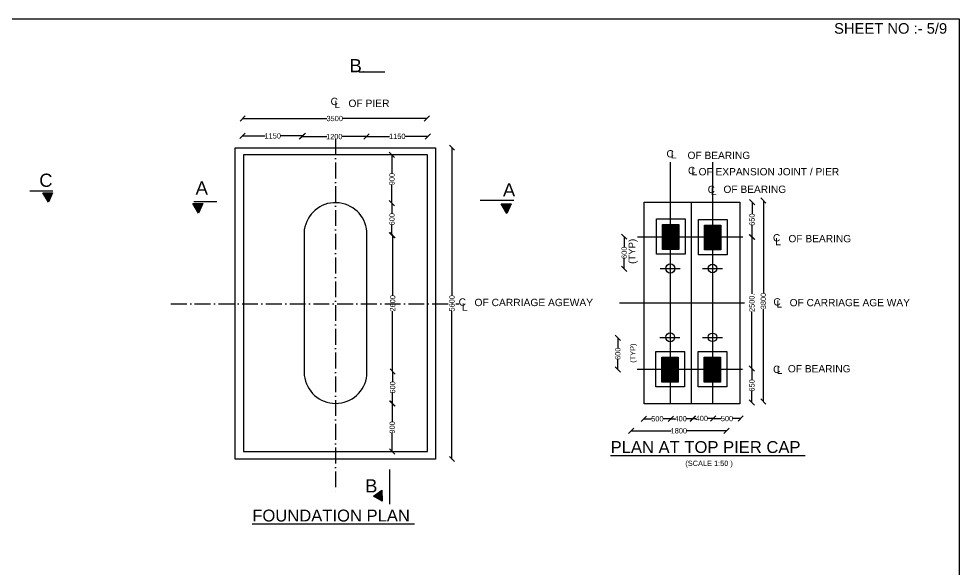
# Model space of a CAD drawing. Header units: millimetres. Extents: x 5124 to 2668651, y 2311 to 44569263.
# Drawn here: x 2650744 to 2668561, y 44558856 to 44569263 of the extents above; entities that cross this region are included whole.
import ezdxf

# ---------------------------------------------------------------- set-up
doc = ezdxf.new("R2010")
doc.units = ezdxf.units.MM
doc.header["$MEASUREMENT"] = 0
doc.linetypes.add('ACAD_ISO10W100', pattern=[18, 12, -3, 0, -3])
for name, color, linetype in [('DIMENSION', 7, 'Continuous'), ('DRAWING', 2, 'Continuous'), ('TEXT', 7, 'Continuous')]:
    doc.layers.add(name, color=color, linetype=linetype)
doc.styles.get("Standard").update_dxf_attribs({"font": 'arial.ttf', "height": 100})
doc.dimstyles.get("Standard").update_dxf_attribs({"dimtxt": 500, "dimasz": 100, "dimexe": 0.18, "dimexo": 0.0625, "dimgap": 0.09, "dimtad": 0, "dimdec": 0, "dimzin": 0, "dimdsep": 46, "dimtxsty": 'Standard', "dimblk": 'OBLIQUE', "dimcen": 0.09, "dimse1": 1, "dimse2": 1, "dimadec": 0, "dimazin": 0, "dimtfac": 1, "dimtdec": 0, "dimtofl": 0, "dimtmove": 0, "dimatfit": 3, "dimfxl": 1, "dimtolj": 1, "dimtzin": 0, "dimarcsym": 0})

# ---------------------------------------------------------------- blocks, each defined once
blk = doc.blocks.new('_Oblique')
at = {"color": 0, "linetype": 'ByBlock', "lineweight": -2}
blk.add_line((-0.5, -0.5), (0.5, 0.5), dxfattribs=at)
blk = doc.blocks.new('*D4')
at = {"layer": 'Defpoints', "color": 0, "transparency": 16777216}
for p in [(2664169, 44565788), (2664169, 44565130), (2664636, 44565130)]:
    blk.add_point(p, dxfattribs=at)
at = {"layer": 'TEXT', "color": 0, "lineweight": -2, "transparency": 16777216}
for p, q in [((2664636, 44565788), (2664636, 44565570)), ((2664636, 44565130), (2664636, 44565349))]:
    blk.add_line(p, q, dxfattribs=at)
at = {"layer": 'TEXT', "color": 0, "lineweight": -2, "transparency": 16777216, "xscale": 100, "yscale": 100, "zscale": 100}
for p, rotation in [((2664636, 44565788), 90), ((2664636, 44565130), 270)]:
    blk.add_blockref('_Oblique', p, dxfattribs=dict(at, rotation=rotation))
at = {"layer": 'TEXT', "color": 0, "transparency": 16777216, "insert": (2664636, 44565459), "char_height": 100, "attachment_point": 5, "rotation": 90}
blk.add_mtext('\\A1;650', dxfattribs=at)
blk = doc.blocks.new('*D5')
at = {"layer": 'Defpoints', "color": 0, "transparency": 16777216}
for p in [(2664634, 44565130), (2664634, 44562640), (2664634, 44562640)]:
    blk.add_point(p, dxfattribs=at)
at = {"layer": 'TEXT', "color": 0, "lineweight": -2, "transparency": 16777216}
for p, q in [((2664634, 44565130), (2664634, 44564052)), ((2664634, 44562640), (2664634, 44563718))]:
    blk.add_line(p, q, dxfattribs=at)
at = {"layer": 'TEXT', "color": 0, "lineweight": -2, "transparency": 16777216, "xscale": 100, "yscale": 100, "zscale": 100}
for p, rotation in [((2664634, 44565130), 90), ((2664634, 44562640), 270)]:
    blk.add_blockref('_Oblique', p, dxfattribs=dict(at, rotation=rotation))
at = {"layer": 'TEXT', "color": 0, "transparency": 16777216, "insert": (2664634, 44563885), "char_height": 100, "attachment_point": 5, "rotation": 90}
blk.add_mtext('\\A1;2500.', dxfattribs=at)
blk = doc.blocks.new('*D6')
at = {"layer": 'Defpoints', "color": 0, "transparency": 16777216}
for p in [(2664634, 44562640), (2664634, 44561996), (2664634, 44561996)]:
    blk.add_point(p, dxfattribs=at)
at = {"layer": 'TEXT', "color": 0, "lineweight": -2, "transparency": 16777216}
for p, q in [((2664634, 44562640), (2664634, 44562428)), ((2664634, 44561996), (2664634, 44562207))]:
    blk.add_line(p, q, dxfattribs=at)
at = {"layer": 'TEXT', "color": 0, "lineweight": -2, "transparency": 16777216, "xscale": 100, "yscale": 100, "zscale": 100}
for p, rotation in [((2664634, 44562640), 90), ((2664634, 44561996), 270)]:
    blk.add_blockref('_Oblique', p, dxfattribs=dict(at, rotation=rotation))
at = {"layer": 'TEXT', "color": 0, "transparency": 16777216, "insert": (2664634, 44562318), "char_height": 100, "attachment_point": 5, "rotation": 90}
blk.add_mtext('\\A1;650', dxfattribs=at)
blk = doc.blocks.new('*D7')
at = {"layer": 'Defpoints', "color": 0, "transparency": 16777216}
for p in [(2664620, 44565822), (2664850, 44565822), (2664620, 44562013)]:
    blk.add_point(p, dxfattribs=at)
at = {"layer": 'TEXT', "color": 0, "lineweight": -2, "transparency": 16777216}
for p, q in [((2664850, 44565822), (2664850, 44564066)), ((2664850, 44562013), (2664850, 44563768))]:
    blk.add_line(p, q, dxfattribs=at)
at = {"layer": 'TEXT', "color": 0, "lineweight": -2, "transparency": 16777216, "xscale": 100, "yscale": 100, "zscale": 100}
for p, rotation in [((2664850, 44565822), 90), ((2664850, 44562013), 270)]:
    blk.add_blockref('_Oblique', p, dxfattribs=dict(at, rotation=rotation))
at = {"layer": 'TEXT', "color": 0, "transparency": 16777216, "insert": (2664850, 44563917), "char_height": 100, "attachment_point": 5, "rotation": 90}
blk.add_mtext('\\A1;3800', dxfattribs=at)
blk = doc.blocks.new('*D8')
at = {"layer": 'Defpoints', "color": 0, "transparency": 16777216}
for p in [(2662348, 44561441), (2664150, 44561458), (2664150, 44561441)]:
    blk.add_point(p, dxfattribs=at)
at = {"layer": 'TEXT', "color": 0, "lineweight": -2, "transparency": 16777216}
for p, q in [((2662348, 44561458), (2663104, 44561458)), ((2664150, 44561458), (2663393, 44561458))]:
    blk.add_line(p, q, dxfattribs=at)
at = {"layer": 'TEXT', "color": 0, "lineweight": -2, "transparency": 16777216, "xscale": 100, "yscale": 100, "zscale": 100, "rotation": 180}
blk.add_blockref('_Oblique', (2662348, 44561458), dxfattribs=at)
at = {"layer": 'TEXT', "color": 0, "lineweight": -2, "transparency": 16777216, "xscale": 100, "yscale": 100, "zscale": 100}
blk.add_blockref('_Oblique', (2664150, 44561458), dxfattribs=at)
at = {"layer": 'TEXT', "color": 0, "transparency": 16777216, "insert": (2663249, 44561458), "char_height": 100, "attachment_point": 5}
blk.add_mtext('\\A1;1800', dxfattribs=at)
blk = doc.blocks.new('*D9')
at = {"layer": 'Defpoints', "color": 0, "transparency": 16777216}
for p in [(2663902, 44561690), (2663902, 44561671), (2664420, 44561671)]:
    blk.add_point(p, dxfattribs=at)
at = {"layer": 'TEXT', "color": 0, "lineweight": -2, "transparency": 16777216}
for p, q in [((2663902, 44561690), (2664050, 44561690)), ((2664420, 44561690), (2664271, 44561690))]:
    blk.add_line(p, q, dxfattribs=at)
at = {"layer": 'TEXT', "color": 0, "lineweight": -2, "transparency": 16777216, "xscale": 100, "yscale": 100, "zscale": 100, "rotation": 180}
blk.add_blockref('_Oblique', (2663902, 44561690), dxfattribs=at)
at = {"layer": 'TEXT', "color": 0, "lineweight": -2, "transparency": 16777216, "xscale": 100, "yscale": 100, "zscale": 100}
blk.add_blockref('_Oblique', (2664420, 44561690), dxfattribs=at)
at = {"layer": 'TEXT', "color": 0, "transparency": 16777216, "insert": (2664161, 44561690), "char_height": 100, "attachment_point": 5}
blk.add_mtext('\\A1;500', dxfattribs=at)
blk = doc.blocks.new('*D10')
at = {"layer": 'Defpoints', "color": 0, "transparency": 16777216}
for p in [(2663514, 44561692), (2663514, 44561690), (2663902, 44561690)]:
    blk.add_point(p, dxfattribs=at)
at = {"layer": 'TEXT', "color": 0, "lineweight": -2, "transparency": 16777216}
for p, q in [((2663514, 44561692), (2663571, 44561692)), ((2663902, 44561692), (2663796, 44561692))]:
    blk.add_line(p, q, dxfattribs=at)
at = {"layer": 'TEXT', "color": 0, "lineweight": -2, "transparency": 16777216, "xscale": 100, "yscale": 100, "zscale": 100, "rotation": 180}
blk.add_blockref('_Oblique', (2663514, 44561692), dxfattribs=at)
at = {"layer": 'TEXT', "color": 0, "lineweight": -2, "transparency": 16777216, "xscale": 100, "yscale": 100, "zscale": 100}
blk.add_blockref('_Oblique', (2663902, 44561692), dxfattribs=at)
at = {"layer": 'TEXT', "color": 0, "transparency": 16777216, "insert": (2663684, 44561692), "char_height": 100, "attachment_point": 5}
blk.add_mtext('\\A1;400', dxfattribs=at)
blk = doc.blocks.new('*D11')
at = {"layer": 'Defpoints', "color": 0, "transparency": 16777216}
for p in [(2663099, 44561690), (2663099, 44561688), (2663514, 44561690)]:
    blk.add_point(p, dxfattribs=at)
at = {"layer": 'TEXT', "color": 0, "lineweight": -2, "transparency": 16777216}
for p, q in [((2663099, 44561688), (2663171, 44561688)), ((2663514, 44561688), (2663395, 44561688))]:
    blk.add_line(p, q, dxfattribs=at)
at = {"layer": 'TEXT', "color": 0, "lineweight": -2, "transparency": 16777216, "xscale": 100, "yscale": 100, "zscale": 100, "rotation": 180}
blk.add_blockref('_Oblique', (2663099, 44561688), dxfattribs=at)
at = {"layer": 'TEXT', "color": 0, "lineweight": -2, "transparency": 16777216, "xscale": 100, "yscale": 100, "zscale": 100}
blk.add_blockref('_Oblique', (2663514, 44561688), dxfattribs=at)
at = {"layer": 'TEXT', "color": 0, "transparency": 16777216, "insert": (2663283, 44561688), "char_height": 100, "attachment_point": 5}
blk.add_mtext('\\A1;400', dxfattribs=at)
blk = doc.blocks.new('*D12')
at = {"layer": 'Defpoints', "color": 0, "transparency": 16777216}
for p in [(2662588, 44561688), (2662588, 44561686), (2663099, 44561688)]:
    blk.add_point(p, dxfattribs=at)
at = {"layer": 'TEXT', "color": 0, "lineweight": -2, "transparency": 16777216}
for p, q in [((2662588, 44561686), (2662733, 44561686)), ((2663099, 44561686), (2662954, 44561686))]:
    blk.add_line(p, q, dxfattribs=at)
at = {"layer": 'TEXT', "color": 0, "lineweight": -2, "transparency": 16777216, "xscale": 100, "yscale": 100, "zscale": 100, "rotation": 180}
blk.add_blockref('_Oblique', (2662588, 44561686), dxfattribs=at)
at = {"layer": 'TEXT', "color": 0, "lineweight": -2, "transparency": 16777216, "xscale": 100, "yscale": 100, "zscale": 100}
blk.add_blockref('_Oblique', (2663099, 44561686), dxfattribs=at)
at = {"layer": 'TEXT', "color": 0, "transparency": 16777216, "insert": (2662843, 44561686), "char_height": 100, "attachment_point": 5}
blk.add_mtext('\\A1;500', dxfattribs=at)
blk = doc.blocks.new('*D22')
at = {"layer": 'Defpoints', "color": 0, "transparency": 16777216}
for p in [(2654986, 44567357), (2658475, 44567374), (2658475, 44567357)]:
    blk.add_point(p, dxfattribs=at)
at = {"layer": 'DIMENSION', "color": 0, "lineweight": -2, "transparency": 16777216}
for p, q in [((2654986, 44567374), (2656581, 44567374)), ((2658475, 44567374), (2656879, 44567374))]:
    blk.add_line(p, q, dxfattribs=at)
at = {"layer": 'DIMENSION', "color": 0, "lineweight": -2, "transparency": 16777216, "xscale": 100, "yscale": 100, "zscale": 100, "rotation": 180}
blk.add_blockref('_Oblique', (2654986, 44567374), dxfattribs=at)
at = {"layer": 'DIMENSION', "color": 0, "lineweight": -2, "transparency": 16777216, "xscale": 100, "yscale": 100, "zscale": 100}
blk.add_blockref('_Oblique', (2658475, 44567374), dxfattribs=at)
at = {"layer": 'DIMENSION', "color": 0, "transparency": 16777216, "insert": (2656730, 44567374), "char_height": 100, "attachment_point": 5}
blk.add_mtext('\\A1;3500', dxfattribs=at)
blk = doc.blocks.new('*D23')
at = {"layer": 'Defpoints', "color": 0, "transparency": 16777216}
for p in [(2654985, 44567057), (2656124, 44567057), (2656124, 44567045)]:
    blk.add_point(p, dxfattribs=at)
at = {"layer": 'DIMENSION', "color": 0, "lineweight": -2, "transparency": 16777216}
for p, q in [((2654985, 44567045), (2655410, 44567045)), ((2656124, 44567045), (2655699, 44567045))]:
    blk.add_line(p, q, dxfattribs=at)
at = {"layer": 'DIMENSION', "color": 0, "lineweight": -2, "transparency": 16777216, "xscale": 100, "yscale": 100, "zscale": 100, "rotation": 180}
blk.add_blockref('_Oblique', (2654985, 44567045), dxfattribs=at)
at = {"layer": 'DIMENSION', "color": 0, "lineweight": -2, "transparency": 16777216, "xscale": 100, "yscale": 100, "zscale": 100}
blk.add_blockref('_Oblique', (2656124, 44567045), dxfattribs=at)
at = {"layer": 'DIMENSION', "color": 0, "transparency": 16777216, "insert": (2655555, 44567045), "char_height": 100, "attachment_point": 5}
blk.add_mtext('\\A1;1150', dxfattribs=at)
blk = doc.blocks.new('*D24')
at = {"layer": 'Defpoints', "color": 0, "transparency": 16777216}
for p in [(2656109, 44567045), (2657334, 44567045), (2657334, 44567032)]:
    blk.add_point(p, dxfattribs=at)
at = {"layer": 'DIMENSION', "color": 0, "lineweight": -2, "transparency": 16777216}
for p, q in [((2656109, 44567032), (2656577, 44567032)), ((2657334, 44567032), (2656866, 44567032))]:
    blk.add_line(p, q, dxfattribs=at)
at = {"layer": 'DIMENSION', "color": 0, "lineweight": -2, "transparency": 16777216, "xscale": 100, "yscale": 100, "zscale": 100, "rotation": 180}
blk.add_blockref('_Oblique', (2656109, 44567032), dxfattribs=at)
at = {"layer": 'DIMENSION', "color": 0, "lineweight": -2, "transparency": 16777216, "xscale": 100, "yscale": 100, "zscale": 100}
blk.add_blockref('_Oblique', (2657334, 44567032), dxfattribs=at)
at = {"layer": 'DIMENSION', "color": 0, "transparency": 16777216, "insert": (2656721, 44567032), "char_height": 100, "attachment_point": 5}
blk.add_mtext('\\A1;1200', dxfattribs=at)
blk = doc.blocks.new('*D25')
at = {"layer": 'Defpoints', "color": 0, "transparency": 16777216}
for p in [(2657334, 44567032), (2658495, 44567036), (2658495, 44567032)]:
    blk.add_point(p, dxfattribs=at)
at = {"layer": 'DIMENSION', "color": 0, "lineweight": -2, "transparency": 16777216}
for p, q in [((2657334, 44567036), (2657770, 44567036)), ((2658495, 44567036), (2658059, 44567036))]:
    blk.add_line(p, q, dxfattribs=at)
at = {"layer": 'DIMENSION', "color": 0, "lineweight": -2, "transparency": 16777216, "xscale": 100, "yscale": 100, "zscale": 100, "rotation": 180}
blk.add_blockref('_Oblique', (2657334, 44567036), dxfattribs=at)
at = {"layer": 'DIMENSION', "color": 0, "lineweight": -2, "transparency": 16777216, "xscale": 100, "yscale": 100, "zscale": 100}
blk.add_blockref('_Oblique', (2658495, 44567036), dxfattribs=at)
at = {"layer": 'DIMENSION', "color": 0, "transparency": 16777216, "insert": (2657915, 44567036), "char_height": 100, "attachment_point": 5}
blk.add_mtext('\\A1;1150', dxfattribs=at)
blk = doc.blocks.new('*D26')
at = {"layer": 'Defpoints', "color": 0, "transparency": 16777216}
for p in [(2658641, 44566822), (2658951, 44566822), (2658641, 44560924)]:
    blk.add_point(p, dxfattribs=at)
at = {"layer": 'DIMENSION', "color": 0, "lineweight": -2, "transparency": 16777216}
for p, q in [((2658951, 44566822), (2658951, 44564022)), ((2658951, 44560924), (2658951, 44563724))]:
    blk.add_line(p, q, dxfattribs=at)
at = {"layer": 'DIMENSION', "color": 0, "lineweight": -2, "transparency": 16777216, "xscale": 100, "yscale": 100, "zscale": 100}
for p, rotation in [((2658951, 44566822), 90), ((2658951, 44560924), 270)]:
    blk.add_blockref('_Oblique', p, dxfattribs=dict(at, rotation=rotation))
at = {"layer": 'DIMENSION', "color": 0, "transparency": 16777216, "insert": (2658951, 44563873), "char_height": 100, "attachment_point": 5, "rotation": 90}
blk.add_mtext('\\A1;5600', dxfattribs=at)
blk = doc.blocks.new('*D27')
at = {"layer": 'Defpoints', "color": 0, "transparency": 16777216}
for p in [(2657820, 44561978), (2657853, 44561978), (2657853, 44561069)]:
    blk.add_point(p, dxfattribs=at)
at = {"layer": 'DIMENSION', "color": 0, "lineweight": -2, "transparency": 16777216}
for p, q in [((2657820, 44561978), (2657820, 44561633)), ((2657820, 44561069), (2657820, 44561413))]:
    blk.add_line(p, q, dxfattribs=at)
at = {"layer": 'DIMENSION', "color": 0, "lineweight": -2, "transparency": 16777216, "xscale": 100, "yscale": 100, "zscale": 100}
for p, rotation in [((2657820, 44561978), 90), ((2657820, 44561069), 270)]:
    blk.add_blockref('_Oblique', p, dxfattribs=dict(at, rotation=rotation))
at = {"layer": 'DIMENSION', "color": 0, "transparency": 16777216, "insert": (2657820, 44561523), "char_height": 100, "attachment_point": 5, "rotation": 90}
blk.add_mtext('\\A1;900', dxfattribs=at)
blk = doc.blocks.new('*D28')
at = {"layer": 'Defpoints', "color": 0, "transparency": 16777216}
for p in [(2657827, 44562584), (2657853, 44562584), (2657853, 44561978)]:
    blk.add_point(p, dxfattribs=at)
at = {"layer": 'DIMENSION', "color": 0, "lineweight": -2, "transparency": 16777216}
for p, q in [((2657827, 44562584), (2657827, 44562391)), ((2657827, 44561978), (2657827, 44562170))]:
    blk.add_line(p, q, dxfattribs=at)
at = {"layer": 'DIMENSION', "color": 0, "lineweight": -2, "transparency": 16777216, "xscale": 100, "yscale": 100, "zscale": 100}
for p, rotation in [((2657827, 44562584), 90), ((2657827, 44561978), 270)]:
    blk.add_blockref('_Oblique', p, dxfattribs=dict(at, rotation=rotation))
at = {"layer": 'DIMENSION', "color": 0, "transparency": 16777216, "insert": (2657827, 44562281), "char_height": 100, "attachment_point": 5, "rotation": 90}
blk.add_mtext('\\A1;600', dxfattribs=at)
blk = doc.blocks.new('*D29')
at = {"layer": 'Defpoints', "color": 0, "transparency": 16777216}
for p in [(2657827, 44565165), (2657827, 44565165), (2657827, 44562584)]:
    blk.add_point(p, dxfattribs=at)
at = {"layer": 'DIMENSION', "color": 0, "lineweight": -2, "transparency": 16777216}
for p, q in [((2657827, 44565165), (2657827, 44564024)), ((2657827, 44562584), (2657827, 44563724))]:
    blk.add_line(p, q, dxfattribs=at)
at = {"layer": 'DIMENSION', "color": 0, "lineweight": -2, "transparency": 16777216, "xscale": 100, "yscale": 100, "zscale": 100}
for p, rotation in [((2657827, 44565165), 90), ((2657827, 44562584), 270)]:
    blk.add_blockref('_Oblique', p, dxfattribs=dict(at, rotation=rotation))
at = {"layer": 'DIMENSION', "color": 0, "transparency": 16777216, "insert": (2657827, 44563874), "char_height": 100, "attachment_point": 5, "rotation": 90}
blk.add_mtext('\\A1;2600', dxfattribs=at)
blk = doc.blocks.new('*D30')
at = {"layer": 'Defpoints', "color": 0, "transparency": 16777216}
for p in [(2657814, 44565770), (2657827, 44565770), (2657827, 44565165)]:
    blk.add_point(p, dxfattribs=at)
at = {"layer": 'DIMENSION', "color": 0, "lineweight": -2, "transparency": 16777216}
for p, q in [((2657814, 44565770), (2657814, 44565578)), ((2657814, 44565165), (2657814, 44565357))]:
    blk.add_line(p, q, dxfattribs=at)
at = {"layer": 'DIMENSION', "color": 0, "lineweight": -2, "transparency": 16777216, "xscale": 100, "yscale": 100, "zscale": 100}
for p, rotation in [((2657814, 44565770), 90), ((2657814, 44565165), 270)]:
    blk.add_blockref('_Oblique', p, dxfattribs=dict(at, rotation=rotation))
at = {"layer": 'DIMENSION', "color": 0, "transparency": 16777216, "insert": (2657814, 44565467), "char_height": 100, "attachment_point": 5, "rotation": 90}
blk.add_mtext('\\A1;600', dxfattribs=at)
blk = doc.blocks.new('*D31')
at = {"layer": 'Defpoints', "color": 0, "transparency": 16777216}
for p in [(2657814, 44566684), (2657905, 44566684), (2657827, 44565770)]:
    blk.add_point(p, dxfattribs=at)
at = {"layer": 'DIMENSION', "color": 0, "lineweight": -2, "transparency": 16777216}
for p, q in [((2657814, 44566684), (2657814, 44566337)), ((2657814, 44565770), (2657814, 44566116))]:
    blk.add_line(p, q, dxfattribs=at)
at = {"layer": 'DIMENSION', "color": 0, "lineweight": -2, "transparency": 16777216, "xscale": 100, "yscale": 100, "zscale": 100}
for p, rotation in [((2657814, 44566684), 90), ((2657814, 44565770), 270)]:
    blk.add_blockref('_Oblique', p, dxfattribs=dict(at, rotation=rotation))
at = {"layer": 'DIMENSION', "color": 0, "transparency": 16777216, "insert": (2657814, 44566227), "char_height": 100, "attachment_point": 5, "rotation": 90}
blk.add_mtext('\\A1;900', dxfattribs=at)
blk = doc.blocks.new('*D32')
at = {"layer": 'Defpoints', "color": 0, "transparency": 16777216}
for p in [(2662214, 44565136), (2662555, 44565136), (2662593, 44564527)]:
    blk.add_point(p, dxfattribs=at)
at = {"layer": 'DIMENSION', "color": 0, "lineweight": -2, "transparency": 16777216}
for p, q in [((2662214, 44565136), (2662214, 44564942)), ((2662214, 44564527), (2662214, 44564721))]:
    blk.add_line(p, q, dxfattribs=at)
at = {"layer": 'DIMENSION', "color": 0, "lineweight": -2, "transparency": 16777216, "xscale": 100, "yscale": 100, "zscale": 100}
for p, rotation in [((2662214, 44565136), 90), ((2662214, 44564527), 270)]:
    blk.add_blockref('_Oblique', p, dxfattribs=dict(at, rotation=rotation))
at = {"layer": 'DIMENSION', "color": 0, "transparency": 16777216, "insert": (2662214, 44564831), "char_height": 100, "attachment_point": 5, "rotation": 90}
blk.add_mtext('\\A1;600', dxfattribs=at)
blk = doc.blocks.new('*D33')
at = {"layer": 'Defpoints', "color": 0, "transparency": 16777216}
for p in [(2662093, 44563219), (2662593, 44563219), (2662593, 44562618)]:
    blk.add_point(p, dxfattribs=at)
at = {"layer": 'DIMENSION', "color": 0, "lineweight": -2, "transparency": 16777216}
for p, q in [((2662093, 44563219), (2662093, 44563029)), ((2662093, 44562618), (2662093, 44562808))]:
    blk.add_line(p, q, dxfattribs=at)
at = {"layer": 'DIMENSION', "color": 0, "lineweight": -2, "transparency": 16777216, "xscale": 100, "yscale": 100, "zscale": 100}
for p, rotation in [((2662093, 44563219), 90), ((2662093, 44562618), 270)]:
    blk.add_blockref('_Oblique', p, dxfattribs=dict(at, rotation=rotation))
at = {"layer": 'DIMENSION', "color": 0, "transparency": 16777216, "insert": (2662093, 44562918), "char_height": 100, "attachment_point": 5, "rotation": 90}
blk.add_mtext('\\A1;600', dxfattribs=at)

msp = doc.modelspace()

# ---------------------------------------------------------------- hatches: boundary and pattern name
at = {"layer": 'DIMENSION'}
h = msp.add_hatch(color=0, dxfattribs=at)
h.dxf.hatch_style = 1
h.paths.add_polyline_path([(2651196.5, 44565969.6), (2651304, 44565788.6), (2651385.3, 44565969.6)])
h = msp.add_hatch(color=0, dxfattribs=at)
h.dxf.hatch_style = 1
h.paths.add_polyline_path([(2654230.3, 44565765), (2654041.6, 44565765), (2654149, 44565584)])
h = msp.add_hatch(color=0, dxfattribs=at)
h.dxf.hatch_style = 1
h.paths.add_polyline_path([(2660069.9, 44565757.5), (2659881.1, 44565757.5), (2659988.6, 44565576.5)])
h = msp.add_hatch(color=0, dxfattribs=at)
h.dxf.hatch_style = 1
h.paths.add_polyline_path([(2657629, 44560124), (2657625.2, 44560334.4), (2657465, 44560217.4)])
at = {"layer": 'DRAWING'}
h = msp.add_hatch(dxfattribs=at)
h.set_pattern_fill('ANSI31', color=0, scale=100, style=0)
h.set_pattern_definition([(45, (0, 0), (-8.838834765, 8.838834765), [])])
h.paths.add_polyline_path([(2662942, 44565366.2), (2663250.7, 44565366.2), (2663250.7, 44564895.7), (2662942, 44564895.7)])
h = msp.add_hatch(dxfattribs=at)
h.set_pattern_fill('ANSI31', color=0, scale=100, style=0)
h.set_pattern_definition([(45, (795.768, -9.311), (-8.838834765, 8.838834765), [])])
h.paths.add_polyline_path([(2663737.7, 44565356.9), (2664046.5, 44565356.9), (2664046.5, 44564886.4), (2663737.7, 44564886.4)])
h = msp.add_hatch(dxfattribs=at)
h.set_pattern_fill('ANSI31', color=0, scale=100, style=0)
h.set_pattern_definition([(45, (-12.002, -2513.508), (-8.838834765, 8.838834765), [])])
h.paths.add_polyline_path([(2662930, 44562852.7), (2663238.7, 44562852.7), (2663238.7, 44562382.2), (2662930, 44562382.2)])
h = msp.add_hatch(dxfattribs=at)
h.set_pattern_fill('ANSI31', color=0, scale=100, style=0)
h.set_pattern_definition([(45, (786.08, -2514.12), (-8.838834765, 8.838834765), [])])
h.paths.add_polyline_path([(2663728.1, 44562852.1), (2664036.8, 44562852.1), (2664036.8, 44562381.6), (2663728.1, 44562381.6)])

# ---------------------------------------------------------------- linework, layer by layer
at = {"layer": 'DIMENSION', "color": 0}
for points in [[(2650951.4, 44566002.4), (2651385.9, 44566002.4)], [(2651196.5, 44565969.6), (2651385.3, 44565969.6), (2651304, 44565788.6), (2651196.5, 44565969.6)], [(2654041.6, 44565765), (2654230.3, 44565765), (2654149, 44565584), (2654041.6, 44565765)], [(2654058.9, 44565801.1), (2654493.4, 44565801.1)], [(2659485.3, 44565829.5), (2660120.5, 44565829.5)], [(2659881.1, 44565757.5), (2660069.9, 44565757.5), (2659988.6, 44565576.5), (2659881.1, 44565757.5)], [(2657776.8, 44560070.6), (2657771.2, 44560725)], [(2657629, 44560124), (2657465, 44560217.4), (2657625.2, 44560334.4), (2657629, 44560124)]]:
    msp.add_lwpolyline(points, dxfattribs=at)
at = {"layer": 'DRAWING', "color": 0}
for points in [[(2640331.9, 44569263.4), (2668560.5, 44569263.4), (2668560.5, 44547161), (2640331.9, 44547161)], [(2654845.9, 44566821.9), (2658641.1, 44566821.9), (2658641.1, 44560923.6), (2654845.9, 44560923.6)], [(2654998.5, 44561068.6), (2658490.3, 44561068.6), (2658490.3, 44566683.6), (2654998.5, 44566683.6)], [(2662592.9, 44565790), (2664401.5, 44565790), (2664401.5, 44561972), (2662592.9, 44561972)], [(2662826, 44565472), (2663370.2, 44565472), (2663370.2, 44564803.5), (2662826, 44564803.5)], [(2663621.8, 44565462.7), (2664165.9, 44565462.7), (2664165.9, 44564794.2), (2663621.8, 44564794.2)], [(2662942, 44565366.2), (2663250.7, 44565366.2), (2663250.7, 44564895.7), (2662942, 44564895.7)], [(2663737.7, 44565356.9), (2664046.5, 44565356.9), (2664046.5, 44564886.4), (2663737.7, 44564886.4)], [(2662814, 44562958.5), (2663358.2, 44562958.5), (2663358.2, 44562290), (2662814, 44562290)], [(2663612.1, 44562957.9), (2664156.2, 44562957.9), (2664156.2, 44562289.3), (2663612.1, 44562289.3)], [(2662930, 44562852.7), (2663238.7, 44562852.7), (2663238.7, 44562382.2), (2662930, 44562382.2)], [(2663728.1, 44562852.1), (2664036.8, 44562852.1), (2664036.8, 44562381.6), (2663728.1, 44562381.6)]]:
    msp.add_lwpolyline(points, close=True, dxfattribs=at)
at = {"layer": 'DRAWING', "color": 0, "linetype": 'ACAD_ISO10W100', "ltscale": 25}
for points in [[(2656743.6, 44566990.7), (2656743.6, 44560295.6)], [(2653625.6, 44563863.2), (2659082.7, 44563863.2)]]:
    msp.add_lwpolyline(points, dxfattribs=at)
at = {"layer": 'DRAWING', "color": 0}
for points in [[(2663086.3, 44566549.1), (2663086.3, 44561972)], [(2663887.4, 44566549.1), (2663887.4, 44561972)], [(2663489.5, 44561972), (2663489.5, 44565790)], [(2662468.1, 44565135.8), (2664462.1, 44565135.8)], [(2662898.2, 44564534.8), (2663274.4, 44564534.8)], [(2663699.3, 44564533.4), (2664075.6, 44564533.4)], [(2662122.2, 44563883.9), (2664492.2, 44563883.9)], [(2662890.1, 44563229.1), (2663266.3, 44563229.1)], [(2663699.3, 44563229.1), (2664075.6, 44563229.1)], [(2664455.4, 44562618), (2662459.4, 44562618)]]:
    msp.add_lwpolyline(points, dxfattribs=at)
msp.add_lwpolyline([(2656153.6, 44565266.1), (2656153.6, 44562508.7, 0.8947571), (2657338.8, 44562508.7), (2657338.8, 44565233.9, 0.8945588), (2656153.6, 44565266.1, -0.9471652)], format="xyb", dxfattribs=at)
for centre, radius in [((2663086.3, 44564533.4), 85.8), ((2663887.4, 44564533.4), 80.9), ((2663086.3, 44563229.1), 83.6), ((2663887.4, 44563229.1), 81.7)]:
    msp.add_circle(centre, radius, dxfattribs=at)

# ---------------------------------------------------------------- texts
msp.add_text('OF BEARING ', height=137.882, dxfattribs=at).set_placement((2663413.7, 44566607.7))
at = {"layer": 'TEXT', "color": 0}
for s, height, p in [('SHEET NO :- 5/9', 200, (2666190.7, 44568981.2)), ('B', 250, (2657010.6, 44568250.8)), ('C', 139.2, (2656650.4, 44567628.8)), ('L', 139.2, (2656724.5, 44567571.8)), ('OF PIER ', 139.17, (2656989.6, 44567592.9)), ('C', 137.9, (2663014.6, 44566637.6)), ('L', 137.9, (2663099.4, 44566620.6)), ('C', 137.9, (2663421.9, 44566321)), ('C', 250, (2651132.1, 44566080.1)), ('L', 137.9, (2663489.8, 44566299.8)), ('OF EXPANSION JOINT / PIER', 137.882, (2663623, 44566298.3)), ('A', 250, (2654094.1, 44565934.4)), ('A', 250, (2659916.1, 44565897.4)), ('C', 137.9, (2663794.5, 44565962.4)), ('OF BEARING ', 137.882, (2664094.7, 44565965)), ('L', 137.9, (2663858.1, 44565924.3)), ('C', 137.9, (2665031.5, 44565046.7)), ('L', 137.9, (2665076.9, 44564974.3)), ('OF BEARING ', 137.882, (2665325.8, 44565029.8)), ('C', 139.2, (2659076.3, 44563828.2)), ('OF CARRIAGE AGEWAY ', 139.167, (2659377.6, 44563820.7)), ('C', 137.9, (2665039.9, 44563832.2)), ('OF CARRIAGE AGE WAY', 137.882, (2665348.1, 44563818.6)), ('L', 139.2, (2659139.4, 44563734.3)), ('L', 137.9, (2665099.4, 44563794)), ('C', 137.9, (2665033.4, 44562555.2)), ('L', 137.9, (2665105.7, 44562536.5)), ('OF BEARING ', 137.882, (2665314.8, 44562566)), ('%%UPLAN AT TOP PIER CAP ', 225, (2661956.6, 44561038.2)), ('(SCALE 1:50 )', 100, (2663371.9, 44560792.6)), ('B', 250, (2657305.3, 44560290.1)), ('%%UFOUNDATION PLAN ', 225, (2655167.5, 44559740.5))]:
    msp.add_text(s, height=height, dxfattribs=at).set_placement(p)
for height, p in [(130.6, (2662427.1, 44564619.8)), (100, (2662427.6, 44562747.5))]:
    msp.add_text('(TYP)', height=height, rotation=90, dxfattribs=at).set_placement(p)

# ---------------------------------------------------------------- dimensions: what is measured, and where the dimension line sits
at = {"layer": 'DIMENSION', "color": 0}
for base, p1, p2, text, picture, middle in [((2658474.6, 44567373.8), (2654985.6, 44567356.6), (2658474.6, 44567356.6), '3500', '*D22', (2656730.1, 44567373.8)), ((2656124.2, 44567045.3), (2654984.9, 44567056.5), (2656124.2, 44567056.5), '1150', '*D23', (2655554.6, 44567045.3)), ((2657334.5, 44567031.9), (2656108.5, 44567045.3), (2657334.5, 44567045.3), '1200', '*D24', (2656721.5, 44567031.9)), ((2658494.6, 44567036.3), (2657334.5, 44567031.9), (2658494.6, 44567031.9), '1150', '*D25', (2657914.5, 44567036.3))]:
    dim = msp.add_linear_dim(base=base, p1=p1, p2=p2, text=text, dimstyle='Standard', dxfattribs=at)
    dim.commit()
    dim.dimension.update_dxf_attribs({"geometry": picture, "text_midpoint": middle})
for base, p1, p2, text, picture, middle in [((2658950.7, 44566821.9), (2658641.1, 44560923.6), (2658641.1, 44566821.9), '5600', '*D26', (2658950.7, 44563872.8)), ((2657814, 44566683.6), (2657827.2, 44565769.7), (2657904.8, 44566683.6), '900', '*D31', (2657814, 44566226.6)), ((2657814, 44565769.7), (2657827.2, 44565165.1), (2657827.2, 44565769.7), '600', '*D30', (2657814, 44565467.4)), ((2657827.2, 44565165.1), (2657827.2, 44562583.6), (2657827.2, 44565165.1), '2600', '*D29', (2657827.2, 44563874.3)), ((2662214, 44565135.8), (2662592.9, 44564526.8), (2662555, 44565135.8), '600', '*D32', (2662214, 44564831.3)), ((2662093.2, 44563218.7), (2662592.9, 44562618), (2662592.9, 44563218.7), '600', '*D33', (2662093.2, 44562918.4)), ((2657827.2, 44562583.6), (2657852.6, 44561977.5), (2657852.6, 44562583.6), '600', '*D28', (2657827.2, 44562280.6)), ((2657820, 44561977.5), (2657852.6, 44561068.6), (2657852.6, 44561977.5), '900', '*D27', (2657820, 44561523.1))]:
    dim = msp.add_linear_dim(base=base, p1=p1, p2=p2, angle=90, text=text, dimstyle='Standard', dxfattribs=at)
    dim.commit()
    dim.dimension.update_dxf_attribs({"geometry": picture, "text_midpoint": middle})
at = {"layer": 'TEXT', "color": 0}
for base, p1, p2, text, picture, middle in [((2664635.9, 44565130), (2664169.5, 44565788.4), (2664169.5, 44565130), '650', '*D4', (2664635.9, 44565459.2)), ((2664850.2, 44565821.7), (2664620.3, 44562012.9), (2664620.3, 44565821.7), '3800', '*D7', (2664850.2, 44563917.3))]:
    dim = msp.add_linear_dim(base=base, p1=p1, p2=p2, angle=90, text=text, dimstyle='Standard', dxfattribs=at)
    dim.commit()
    dim.dimension.update_dxf_attribs({"geometry": picture, "text_midpoint": middle, "dimtype": 160})
for base, p1, p2, text, picture, middle in [((2664634, 44562639.8), (2664634, 44565130), (2664634, 44562639.8), '2500.', '*D5', (2664634, 44563884.9)), ((2664634, 44561995.7), (2664634, 44562639.8), (2664634, 44561995.7), '650', '*D6', (2664634, 44562317.8))]:
    dim = msp.add_linear_dim(base=base, p1=p1, p2=p2, angle=90, text=text, dimstyle='Standard', dxfattribs=at)
    dim.commit()
    dim.dimension.update_dxf_attribs({"geometry": picture, "text_midpoint": middle})
for base, p1, p2, text, picture, middle in [((2662588, 44561686.2), (2663098.5, 44561688.1), (2662588, 44561688.1), '500', '*D12', (2662843.3, 44561686.2)), ((2663901.6, 44561689.9), (2664419.6, 44561671.3), (2663901.6, 44561671.3), '500', '*D9', (2664160.6, 44561689.9)), ((2664149.8, 44561457.5), (2662347.7, 44561440.7), (2664149.8, 44561440.7), '1800', '*D8', (2663248.7, 44561457.5))]:
    dim = msp.add_linear_dim(base=base, p1=p1, p2=p2, text=text, dimstyle='Standard', dxfattribs=at)
    dim.commit()
    dim.dimension.update_dxf_attribs({"geometry": picture, "text_midpoint": middle})
for base, p1, p2, picture, middle in [((2663098.5, 44561688.1), (2663514, 44561689.9), (2663098.5, 44561689.9), '*D11', (2663283, 44561688.1)), ((2663514, 44561691.8), (2663901.6, 44561689.9), (2663514, 44561689.9), '*D10', (2663683.6, 44561691.8))]:
    dim = msp.add_linear_dim(base=base, p1=p1, p2=p2, text='400', dimstyle='Standard', dxfattribs=at)
    dim.commit()
    dim.dimension.update_dxf_attribs({"geometry": picture, "text_midpoint": middle, "dimtype": 160})

# ---------------------------------------------------------------- leaders
msp.add_leader([(2657184.2, 44568257.3), (2657680.2, 44568257.3)], dimstyle='Standard', override={"dimgap": 0.09, "dimtad": 0}, dxfattribs=at)

doc.saveas('drawing.dxf')
